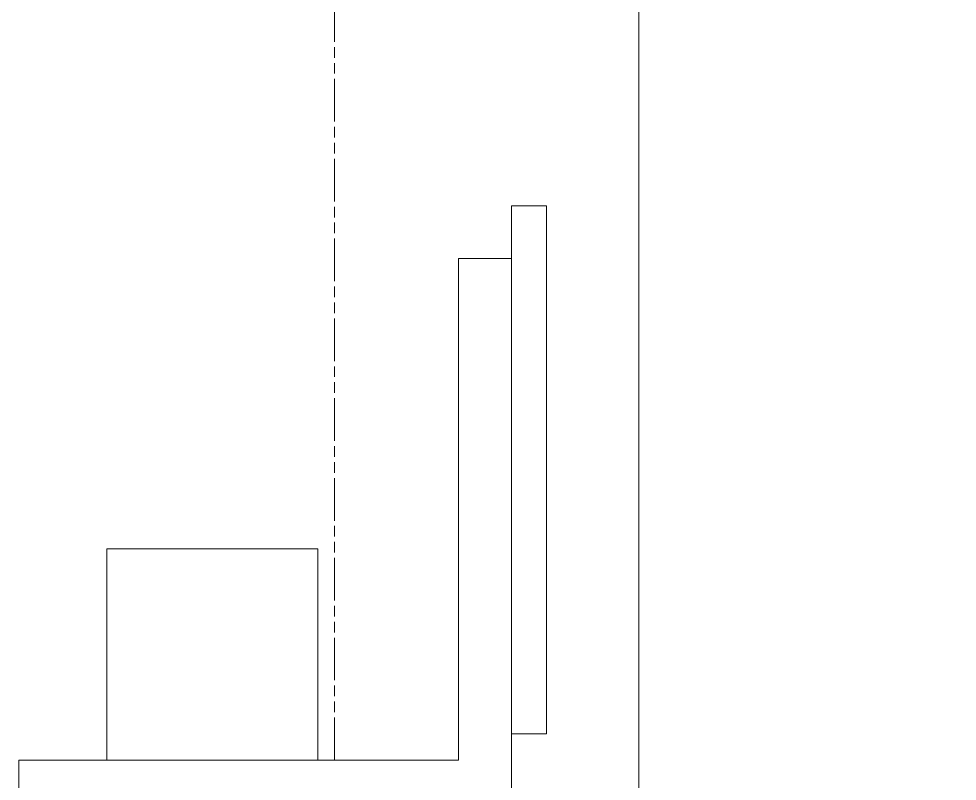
# Model space of a CAD drawing. Header units: millimetres. Extents: x 0 to 8410, y 0 to 5940.
# Drawn here: x 4988.8 to 5042.1, y 2277.4 to 2320.7 of the extents above; entities that cross this region are included whole.
import ezdxf

# ---------------------------------------------------------------- set-up
doc = ezdxf.new("R2010")
doc.units = ezdxf.units.MM
doc.header["$LTSCALE"] = 10
doc.linetypes.add('DOUBLE_DASH_CHAIN', pattern=[1.2403, 0.6614, -0.0827, 0.1654, -0.0827, 0.1654, -0.0827])
doc.layers.add('가시적인 것(ISO)', color=3, linetype='Continuous', lineweight=5, true_color=0x00ff00)
doc.layers.add('참조(ISO)', color=6, linetype='DOUBLE_DASH_CHAIN', lineweight=5, true_color=0xff00ff)
doc.layers.add('해치(ISO)', color=7, linetype='Continuous', lineweight=5)

msp = doc.modelspace()

# ---------------------------------------------------------------- hatches: boundary and pattern name
at = {"layer": '해치(ISO)'}
h = msp.add_hatch(dxfattribs=at)
h.set_pattern_fill('ANSI31', color=256, scale=254, angle=75.0002, style=0)
h.set_pattern_definition([(120.0002, (0, 0), (-27.49626, -15.87508), [])])
h.paths.add_polyline_path([(5017.781, 2919.329), (5021.533, 2925.829), (5017.781, 2932.329), (5010.275, 2932.329), (5006.522, 2925.829), (5010.275, 2919.329)])
edge = h.paths.add_edge_path(flags=0)
edge.add_ellipse((5014.028, 2925.829), major_axis=(0, -3.324), ratio=1, start_angle=0, end_angle=360)
h.paths.add_polyline_path([(5546.533, 2125.829), (5542.781, 2132.329), (5535.275, 2132.329), (5531.522, 2125.829), (5535.275, 2119.329), (5542.781, 2119.329)])
edge = h.paths.add_edge_path(flags=0)
edge.add_ellipse((5539.028, 2125.829), major_axis=(0, -3.324), ratio=1, start_angle=0, end_angle=360)
h.paths.add_polyline_path([(5017.781, 2119.329), (5021.533, 2125.829), (5017.781, 2132.329), (5010.275, 2132.329), (5006.522, 2125.829), (5010.275, 2119.329)])
edge = h.paths.add_edge_path(flags=0)
edge.add_ellipse((5014.028, 2125.829), major_axis=(0, -3.324), ratio=1, start_angle=0, end_angle=360)
h.paths.add_polyline_path([(5546.533, 2925.829), (5542.781, 2932.329), (5535.275, 2932.329), (5531.522, 2925.829), (5535.275, 2919.329), (5542.781, 2919.329)])
edge = h.paths.add_edge_path(flags=0)
edge.add_ellipse((5539.028, 2925.829), major_axis=(0, -3.324), ratio=1, start_angle=0, end_angle=360)

# ---------------------------------------------------------------- linework, layer by layer
at = {"layer": '가시적인 것(ISO)'}
for p, q in [((5024.028, 3023.529), (5024.028, 983.129)), ((5018.778, 2310.079), (5016.778, 2310.079)), ((5016.778, 2280.079), (5016.778, 2310.079)), ((5018.778, 2310.079), (5018.778, 2280.079)), ((5016.778, 2307.079), (5013.778, 2307.079)), ((5013.778, 2297.079), (5013.778, 2307.079)), ((5013.778, 2278.579), (5013.778, 2297.079)), ((5005.778, 2290.579), (4993.778, 2290.579)), ((4993.778, 2278.579), (4993.778, 2290.579)), ((5005.778, 2278.579), (5005.778, 2290.579)), ((5018.778, 2280.079), (5016.778, 2280.079)), ((5016.778, 2280.079), (5016.778, 2275.579)), ((4988.778, 2278.579), (4988.778, 2275.579)), ((4988.778, 2278.579), (4998.778, 2278.579)), ((4998.778, 2278.579), (5013.778, 2278.579))]:
    msp.add_line(p, q, dxfattribs=at)
at = {"layer": '참조(ISO)', "ltscale": 0.365695}
msp.add_line((5006.728, 2278.579), (5006.728, 2500.829), dxfattribs=at)

doc.saveas('drawing.dxf')
